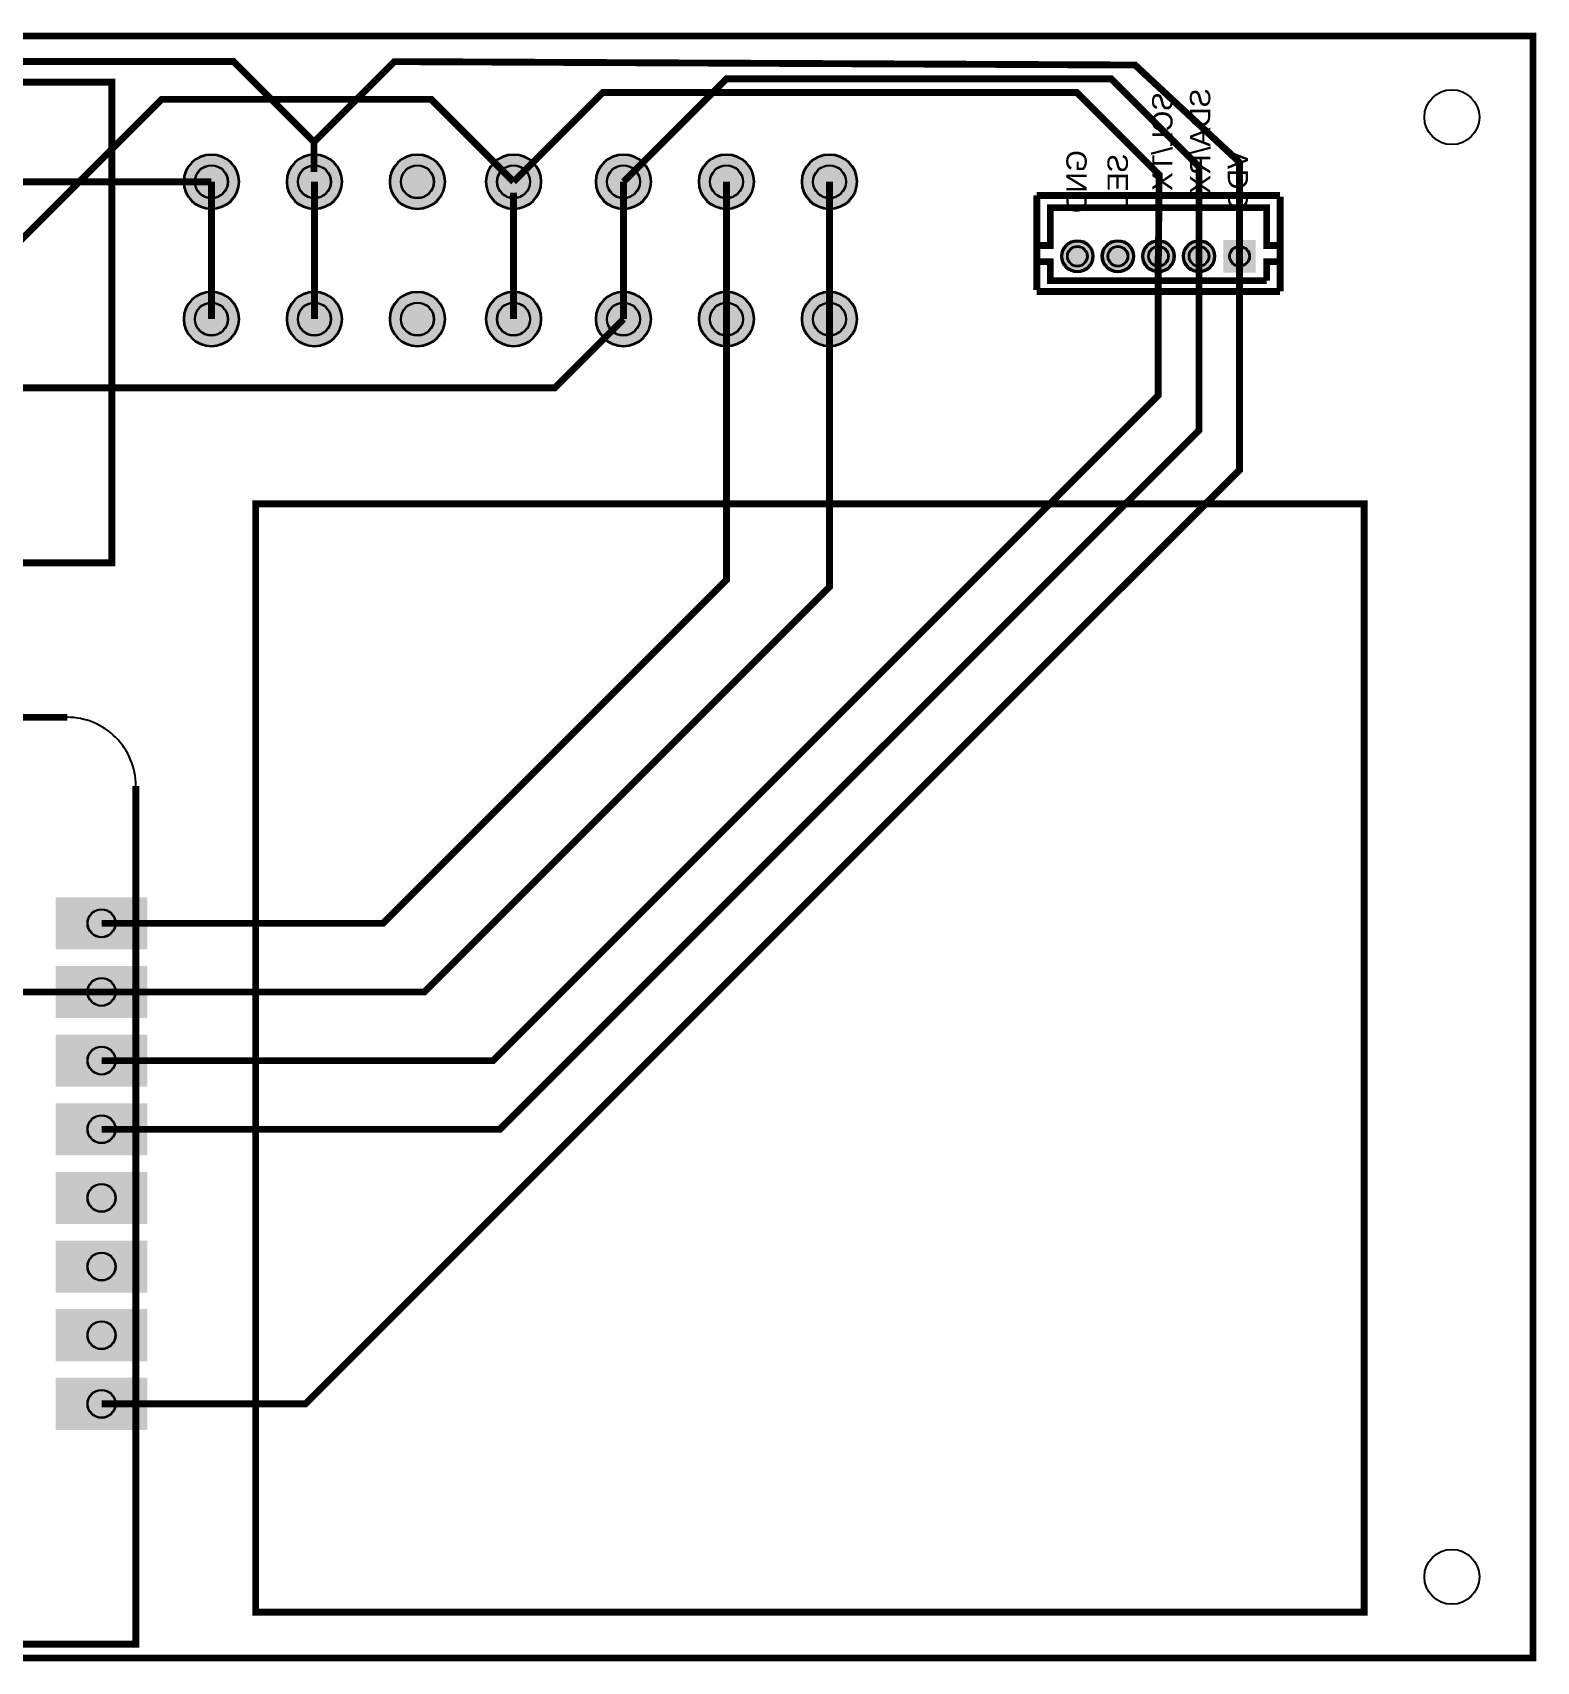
# Model space of a CAD drawing. Header units: millimetres. Extents: x 4 to 120, y 0 to 60.
# Drawn here: x 64.5 to 120.1, y -0.1 to 60.1 of the extents above; entities that cross this region are included whole.
import ezdxf

# ---------------------------------------------------------------- set-up
doc = ezdxf.new("R2010")
doc.units = ezdxf.units.MM
for name, color, linetype, true_color in [('BoardOutLine', 7, 'Continuous', 0xff00ff), ('BottomLayer', 7, 'Continuous', 0x0000ff), ('BottomSolderMaskLayer', 7, 'Continuous', 0xaa00ff), ('Multi-Layer', 7, 'Continuous', 0xc0c0c0), ('TopLayer', 7, 'Continuous', 0xff0000), ('TopPasteMaskLayer', 7, 'Continuous', 0x808080), ('TopSilkLayer', 7, 'Continuous', 0xffcc00), ('TopSolderMaskLayer', 7, 'Continuous', 0x800080)]:
    doc.layers.add(name, color=color, linetype=linetype, true_color=true_color)
doc.styles.get("Standard").update_dxf_attribs({"font": 'arial.ttf'})

msp = doc.modelspace()

# ---------------------------------------------------------------- hatches: boundary and pattern name
at = {"layer": 'BottomSolderMaskLayer'}
for points in [[(70.095, 54.61, 1), (72.145, 54.61, 1)], [(73.905, 54.61, 1), (75.955, 54.61, 1)], [(77.715, 54.61, 1), (79.765, 54.61, 1)], [(81.271, 54.61, 1), (83.321, 54.61, 1)], [(85.335, 54.61, 1), (87.385, 54.61, 1)], [(89.145, 54.61, 1), (91.195, 54.61, 1)], [(92.955, 54.61, 1), (95.005, 54.61, 1)], [(102.547, 51.852, 1), (103.749, 51.852, 1)], [(104.047, 51.852, 1), (105.249, 51.852, 1)], [(105.547, 51.852, 1), (106.749, 51.852, 1)], [(107.047, 51.852, 1), (108.249, 51.852, 1)], [(108.547, 52.453), (109.749, 52.453), (109.749, 51.251), (108.547, 51.251)], [(70.095, 49.53, 1), (72.145, 49.53, 1)], [(73.905, 49.53, 1), (75.955, 49.53, 1)], [(77.715, 49.53, 1), (79.765, 49.53, 1)], [(81.271, 49.53, 1), (83.321, 49.53, 1)], [(85.335, 49.53, 1), (87.385, 49.53, 1)], [(89.145, 49.53, 1), (91.195, 49.53, 1)], [(92.955, 49.53, 1), (95.005, 49.53, 1)], [(65.359, 28.143), (68.753, 28.143), (68.753, 26.213), (65.359, 26.213)], [(65.359, 25.603), (68.753, 25.603), (68.753, 23.673), (65.359, 23.673)], [(65.359, 23.063), (68.753, 23.063), (68.753, 21.133), (65.359, 21.133)], [(65.359, 20.523), (68.753, 20.523), (68.753, 18.593), (65.359, 18.593)], [(65.359, 17.983), (68.753, 17.983), (68.753, 16.053), (65.359, 16.053)], [(65.359, 15.443), (68.753, 15.443), (68.753, 13.513), (65.359, 13.513)], [(65.359, 12.903), (68.753, 12.903), (68.753, 10.973), (65.359, 10.973)], [(65.359, 10.363), (68.753, 10.363), (68.753, 8.433), (65.359, 8.433)]]:
    msp.add_hatch(color=256, dxfattribs=at).paths.add_polyline_path(points)
at = {"layer": 'Multi-Layer'}
for points in [[(70.12, 54.61, 1), (72.12, 54.61, 1)], [(73.93, 54.61, 1), (75.93, 54.61, 1)], [(77.74, 54.61, 1), (79.74, 54.61, 1)], [(81.296, 54.61, 1), (83.296, 54.61, 1)], [(85.36, 54.61, 1), (87.36, 54.61, 1)], [(89.17, 54.61, 1), (91.17, 54.61, 1)], [(92.98, 54.61, 1), (94.98, 54.61, 1)], [(102.598, 51.852, 1), (103.698, 51.852, 1)], [(104.098, 51.852, 1), (105.198, 51.852, 1)], [(105.598, 51.852, 1), (106.698, 51.852, 1)], [(107.098, 51.852, 1), (108.198, 51.852, 1)], [(108.598, 52.402), (109.698, 52.402), (109.698, 51.302), (108.598, 51.302)], [(70.12, 49.53, 1), (72.12, 49.53, 1)], [(73.93, 49.53, 1), (75.93, 49.53, 1)], [(77.74, 49.53, 1), (79.74, 49.53, 1)], [(81.296, 49.53, 1), (83.296, 49.53, 1)], [(85.36, 49.53, 1), (87.36, 49.53, 1)], [(89.17, 49.53, 1), (91.17, 49.53, 1)], [(92.98, 49.53, 1), (94.98, 49.53, 1)], [(65.41, 28.092), (68.702, 28.092), (68.702, 26.264), (65.41, 26.264)], [(65.41, 25.552), (68.702, 25.552), (68.702, 23.724), (65.41, 23.724)], [(65.41, 23.012), (68.702, 23.012), (68.702, 21.184), (65.41, 21.184)], [(65.41, 20.472), (68.702, 20.472), (68.702, 18.644), (65.41, 18.644)], [(65.41, 17.932), (68.702, 17.932), (68.702, 16.104), (65.41, 16.104)], [(65.41, 15.392), (68.702, 15.392), (68.702, 13.564), (65.41, 13.564)], [(65.41, 12.852), (68.702, 12.852), (68.702, 11.024), (65.41, 11.024)], [(65.41, 10.312), (68.702, 10.312), (68.702, 8.484), (65.41, 8.484)]]:
    msp.add_hatch(color=256, dxfattribs=at).paths.add_polyline_path(points)
at = {"layer": 'TopPasteMaskLayer'}
for points in [[(70.12, 54.72), (70.132, 54.77), (70.157, 54.88), (70.178, 54.947), (70.204, 55.009), (70.23, 55.067), (70.264, 55.128), (70.311, 55.198), (70.363, 55.264), (70.42, 55.325), (70.487, 55.385), (70.552, 55.433), (70.62, 55.476), (70.696, 55.516), (70.778, 55.55), (70.854, 55.574), (70.931, 55.592), (70.979, 55.6), (71.027, 55.606), (71.074, 55.609), (71.12, 55.61), (71.189, 55.608), (71.268, 55.599), (71.354, 55.583), (71.428, 55.561), (71.484, 55.541), (71.541, 55.518), (71.596, 55.489), (71.651, 55.457), (71.705, 55.421), (71.756, 55.381), (71.805, 55.338), (71.852, 55.291), (71.899, 55.234), (71.946, 55.176), (72.019, 55.05), (72.043, 54.994), (72.064, 54.94), (72.083, 54.88), (72.099, 54.814), (72.104, 54.786), (72.109, 54.759), (72.11, 54.73), (71.71, 54.72), (71.71, 54.719), (71.693, 54.789), (71.669, 54.852), (71.635, 54.915), (71.613, 54.952), (71.586, 54.988), (71.558, 55.021), (71.525, 55.053), (71.46, 55.105), (71.424, 55.127), (71.388, 55.146), (71.345, 55.166), (71.3, 55.183), (71.202, 55.207), (71.109, 55.211), (71.063, 55.207), (71.018, 55.201), (70.963, 55.189), (70.908, 55.172), (70.86, 55.151), (70.816, 55.127), (70.762, 55.092), (70.704, 55.044), (70.654, 54.988), (70.61, 54.928), (70.579, 54.868), (70.55, 54.796), (70.532, 54.726), (70.53, 54.71)], [(73.93, 54.72), (73.942, 54.77), (73.967, 54.88), (73.988, 54.947), (74.014, 55.009), (74.04, 55.067), (74.074, 55.128), (74.121, 55.198), (74.173, 55.264), (74.23, 55.325), (74.297, 55.385), (74.362, 55.433), (74.43, 55.476), (74.506, 55.516), (74.588, 55.55), (74.664, 55.574), (74.741, 55.592), (74.789, 55.6), (74.837, 55.606), (74.884, 55.609), (74.93, 55.61), (74.999, 55.608), (75.078, 55.599), (75.164, 55.583), (75.238, 55.561), (75.294, 55.541), (75.351, 55.518), (75.406, 55.489), (75.461, 55.457), (75.515, 55.421), (75.566, 55.381), (75.615, 55.338), (75.662, 55.291), (75.709, 55.234), (75.756, 55.176), (75.829, 55.05), (75.853, 54.994), (75.874, 54.94), (75.893, 54.88), (75.909, 54.814), (75.914, 54.786), (75.919, 54.759), (75.92, 54.73), (75.52, 54.72), (75.52, 54.719), (75.503, 54.789), (75.479, 54.852), (75.445, 54.915), (75.423, 54.952), (75.396, 54.988), (75.368, 55.021), (75.335, 55.053), (75.27, 55.105), (75.234, 55.127), (75.198, 55.146), (75.155, 55.166), (75.11, 55.183), (75.012, 55.207), (74.919, 55.211), (74.873, 55.207), (74.828, 55.201), (74.773, 55.189), (74.718, 55.172), (74.67, 55.151), (74.626, 55.127), (74.572, 55.092), (74.514, 55.044), (74.464, 54.988), (74.42, 54.928), (74.389, 54.868), (74.36, 54.796), (74.342, 54.726), (74.34, 54.71)], [(77.74, 54.72), (77.752, 54.77), (77.777, 54.88), (77.798, 54.947), (77.824, 55.009), (77.85, 55.067), (77.884, 55.128), (77.931, 55.198), (77.983, 55.264), (78.04, 55.325), (78.107, 55.385), (78.172, 55.433), (78.24, 55.476), (78.316, 55.516), (78.398, 55.55), (78.474, 55.574), (78.551, 55.592), (78.599, 55.6), (78.647, 55.606), (78.694, 55.609), (78.74, 55.61), (78.809, 55.608), (78.888, 55.599), (78.974, 55.583), (79.048, 55.561), (79.104, 55.541), (79.161, 55.518), (79.216, 55.489), (79.271, 55.457), (79.325, 55.421), (79.376, 55.381), (79.425, 55.338), (79.472, 55.291), (79.519, 55.234), (79.566, 55.176), (79.639, 55.05), (79.663, 54.994), (79.684, 54.94), (79.703, 54.88), (79.719, 54.814), (79.724, 54.786), (79.729, 54.759), (79.73, 54.73), (79.33, 54.72), (79.33, 54.719), (79.313, 54.789), (79.289, 54.852), (79.255, 54.915), (79.233, 54.952), (79.206, 54.988), (79.178, 55.021), (79.145, 55.053), (79.08, 55.105), (79.044, 55.127), (79.008, 55.146), (78.965, 55.166), (78.92, 55.183), (78.822, 55.207), (78.729, 55.211), (78.683, 55.207), (78.638, 55.201), (78.583, 55.189), (78.528, 55.172), (78.48, 55.151), (78.436, 55.127), (78.382, 55.092), (78.324, 55.044), (78.274, 54.988), (78.23, 54.928), (78.199, 54.868), (78.17, 54.796), (78.152, 54.726), (78.15, 54.71)], [(81.296, 54.72), (81.308, 54.77), (81.333, 54.88), (81.354, 54.947), (81.38, 55.009), (81.406, 55.067), (81.44, 55.128), (81.487, 55.198), (81.539, 55.264), (81.596, 55.325), (81.663, 55.385), (81.728, 55.433), (81.796, 55.476), (81.872, 55.516), (81.954, 55.55), (82.03, 55.574), (82.107, 55.592), (82.155, 55.6), (82.203, 55.606), (82.25, 55.609), (82.296, 55.61), (82.365, 55.608), (82.444, 55.599), (82.53, 55.583), (82.604, 55.561), (82.66, 55.541), (82.717, 55.518), (82.772, 55.489), (82.827, 55.457), (82.881, 55.421), (82.932, 55.381), (82.981, 55.338), (83.028, 55.291), (83.075, 55.234), (83.122, 55.176), (83.195, 55.05), (83.219, 54.994), (83.24, 54.94), (83.259, 54.88), (83.275, 54.814), (83.28, 54.786), (83.285, 54.759), (83.286, 54.73), (82.886, 54.72), (82.886, 54.719), (82.869, 54.789), (82.845, 54.852), (82.811, 54.915), (82.789, 54.952), (82.762, 54.988), (82.734, 55.021), (82.701, 55.053), (82.636, 55.105), (82.6, 55.127), (82.564, 55.146), (82.521, 55.166), (82.476, 55.183), (82.378, 55.207), (82.285, 55.211), (82.239, 55.207), (82.194, 55.201), (82.139, 55.189), (82.084, 55.172), (82.036, 55.151), (81.992, 55.127), (81.938, 55.092), (81.88, 55.044), (81.83, 54.988), (81.786, 54.928), (81.755, 54.868), (81.726, 54.796), (81.708, 54.726), (81.706, 54.71)], [(85.36, 54.72), (85.372, 54.77), (85.397, 54.88), (85.418, 54.947), (85.444, 55.009), (85.47, 55.067), (85.504, 55.128), (85.551, 55.198), (85.603, 55.264), (85.66, 55.325), (85.727, 55.385), (85.792, 55.433), (85.86, 55.476), (85.936, 55.516), (86.018, 55.55), (86.094, 55.574), (86.171, 55.592), (86.219, 55.6), (86.267, 55.606), (86.314, 55.609), (86.36, 55.61), (86.429, 55.608), (86.508, 55.599), (86.594, 55.583), (86.668, 55.561), (86.724, 55.541), (86.781, 55.518), (86.836, 55.489), (86.891, 55.457), (86.945, 55.421), (86.996, 55.381), (87.045, 55.338), (87.092, 55.291), (87.139, 55.234), (87.186, 55.176), (87.259, 55.05), (87.283, 54.994), (87.304, 54.94), (87.323, 54.88), (87.339, 54.814), (87.344, 54.786), (87.349, 54.759), (87.35, 54.73), (86.95, 54.72), (86.95, 54.719), (86.933, 54.789), (86.909, 54.852), (86.875, 54.915), (86.853, 54.952), (86.826, 54.988), (86.798, 55.021), (86.765, 55.053), (86.7, 55.105), (86.664, 55.127), (86.628, 55.146), (86.585, 55.166), (86.54, 55.183), (86.442, 55.207), (86.349, 55.211), (86.303, 55.207), (86.258, 55.201), (86.203, 55.189), (86.148, 55.172), (86.1, 55.151), (86.056, 55.127), (86.002, 55.092), (85.944, 55.044), (85.894, 54.988), (85.85, 54.928), (85.819, 54.868), (85.79, 54.796), (85.772, 54.726), (85.77, 54.71)], [(89.17, 54.72), (89.182, 54.77), (89.207, 54.88), (89.228, 54.947), (89.254, 55.009), (89.28, 55.067), (89.314, 55.128), (89.361, 55.198), (89.413, 55.264), (89.47, 55.325), (89.537, 55.385), (89.602, 55.433), (89.67, 55.476), (89.746, 55.516), (89.828, 55.55), (89.904, 55.574), (89.981, 55.592), (90.029, 55.6), (90.077, 55.606), (90.124, 55.609), (90.17, 55.61), (90.239, 55.608), (90.318, 55.599), (90.404, 55.583), (90.478, 55.561), (90.534, 55.541), (90.591, 55.518), (90.646, 55.489), (90.701, 55.457), (90.755, 55.421), (90.806, 55.381), (90.855, 55.338), (90.902, 55.291), (90.949, 55.234), (90.996, 55.176), (91.069, 55.05), (91.093, 54.994), (91.114, 54.94), (91.133, 54.88), (91.149, 54.814), (91.154, 54.786), (91.159, 54.759), (91.16, 54.73), (90.76, 54.72), (90.76, 54.719), (90.743, 54.789), (90.719, 54.852), (90.685, 54.915), (90.663, 54.952), (90.636, 54.988), (90.608, 55.021), (90.575, 55.053), (90.51, 55.105), (90.474, 55.127), (90.438, 55.146), (90.395, 55.166), (90.35, 55.183), (90.252, 55.207), (90.159, 55.211), (90.113, 55.207), (90.068, 55.201), (90.013, 55.189), (89.958, 55.172), (89.91, 55.151), (89.866, 55.127), (89.812, 55.092), (89.754, 55.044), (89.704, 54.988), (89.66, 54.928), (89.629, 54.868), (89.6, 54.796), (89.582, 54.726), (89.58, 54.71)], [(92.98, 54.72), (92.992, 54.77), (93.017, 54.88), (93.038, 54.947), (93.064, 55.009), (93.09, 55.067), (93.124, 55.128), (93.171, 55.198), (93.223, 55.264), (93.28, 55.325), (93.347, 55.385), (93.412, 55.433), (93.48, 55.476), (93.556, 55.516), (93.638, 55.55), (93.714, 55.574), (93.791, 55.592), (93.839, 55.6), (93.887, 55.606), (93.934, 55.609), (93.98, 55.61), (94.049, 55.608), (94.128, 55.599), (94.214, 55.583), (94.288, 55.561), (94.344, 55.541), (94.401, 55.518), (94.456, 55.489), (94.511, 55.457), (94.565, 55.421), (94.616, 55.381), (94.665, 55.338), (94.712, 55.291), (94.759, 55.234), (94.806, 55.176), (94.879, 55.05), (94.903, 54.994), (94.924, 54.94), (94.943, 54.88), (94.959, 54.814), (94.964, 54.786), (94.969, 54.759), (94.97, 54.73), (94.57, 54.72), (94.57, 54.719), (94.553, 54.789), (94.529, 54.852), (94.495, 54.915), (94.473, 54.952), (94.446, 54.988), (94.418, 55.021), (94.385, 55.053), (94.32, 55.105), (94.284, 55.127), (94.248, 55.146), (94.205, 55.166), (94.16, 55.183), (94.062, 55.207), (93.969, 55.211), (93.923, 55.207), (93.878, 55.201), (93.823, 55.189), (93.768, 55.172), (93.72, 55.151), (93.676, 55.127), (93.622, 55.092), (93.564, 55.044), (93.514, 54.988), (93.47, 54.928), (93.439, 54.868), (93.41, 54.796), (93.392, 54.726), (93.39, 54.71)], [(72.12, 54.5), (72.108, 54.45), (72.083, 54.34), (72.062, 54.273), (72.036, 54.211), (72.01, 54.153), (71.976, 54.092), (71.929, 54.022), (71.877, 53.956), (71.82, 53.895), (71.753, 53.835), (71.688, 53.787), (71.62, 53.744), (71.544, 53.704), (71.462, 53.67), (71.386, 53.646), (71.309, 53.628), (71.261, 53.62), (71.213, 53.614), (71.166, 53.611), (71.12, 53.61), (71.051, 53.612), (70.972, 53.621), (70.886, 53.637), (70.812, 53.659), (70.756, 53.679), (70.699, 53.702), (70.644, 53.731), (70.589, 53.763), (70.535, 53.799), (70.484, 53.839), (70.435, 53.882), (70.388, 53.929), (70.341, 53.986), (70.294, 54.044), (70.221, 54.17), (70.197, 54.226), (70.176, 54.28), (70.157, 54.34), (70.141, 54.406), (70.136, 54.434), (70.131, 54.461), (70.13, 54.49), (70.53, 54.5), (70.53, 54.501), (70.547, 54.431), (70.571, 54.368), (70.605, 54.305), (70.627, 54.268), (70.654, 54.232), (70.682, 54.199), (70.715, 54.167), (70.78, 54.115), (70.816, 54.093), (70.852, 54.074), (70.895, 54.054), (70.94, 54.037), (71.038, 54.013), (71.131, 54.009), (71.177, 54.013), (71.222, 54.019), (71.277, 54.031), (71.332, 54.048), (71.38, 54.069), (71.424, 54.093), (71.478, 54.128), (71.536, 54.176), (71.586, 54.232), (71.63, 54.292), (71.661, 54.352), (71.69, 54.424), (71.708, 54.494), (71.71, 54.51)], [(75.93, 54.5), (75.918, 54.45), (75.893, 54.34), (75.872, 54.273), (75.846, 54.211), (75.82, 54.153), (75.786, 54.092), (75.739, 54.022), (75.687, 53.956), (75.63, 53.895), (75.563, 53.835), (75.498, 53.787), (75.43, 53.744), (75.354, 53.704), (75.272, 53.67), (75.196, 53.646), (75.119, 53.628), (75.071, 53.62), (75.023, 53.614), (74.976, 53.611), (74.93, 53.61), (74.861, 53.612), (74.782, 53.621), (74.696, 53.637), (74.622, 53.659), (74.566, 53.679), (74.509, 53.702), (74.454, 53.731), (74.399, 53.763), (74.345, 53.799), (74.294, 53.839), (74.245, 53.882), (74.198, 53.929), (74.151, 53.986), (74.104, 54.044), (74.031, 54.17), (74.007, 54.226), (73.986, 54.28), (73.967, 54.34), (73.951, 54.406), (73.946, 54.434), (73.941, 54.461), (73.94, 54.49), (74.34, 54.5), (74.34, 54.501), (74.357, 54.431), (74.381, 54.368), (74.415, 54.305), (74.437, 54.268), (74.464, 54.232), (74.492, 54.199), (74.525, 54.167), (74.59, 54.115), (74.626, 54.093), (74.662, 54.074), (74.705, 54.054), (74.75, 54.037), (74.848, 54.013), (74.941, 54.009), (74.987, 54.013), (75.032, 54.019), (75.087, 54.031), (75.142, 54.048), (75.19, 54.069), (75.234, 54.093), (75.288, 54.128), (75.346, 54.176), (75.396, 54.232), (75.44, 54.292), (75.471, 54.352), (75.5, 54.424), (75.518, 54.494), (75.52, 54.51)], [(79.74, 54.5), (79.728, 54.45), (79.703, 54.34), (79.682, 54.273), (79.656, 54.211), (79.63, 54.153), (79.596, 54.092), (79.549, 54.022), (79.497, 53.956), (79.44, 53.895), (79.373, 53.835), (79.308, 53.787), (79.24, 53.744), (79.164, 53.704), (79.082, 53.67), (79.006, 53.646), (78.929, 53.628), (78.881, 53.62), (78.833, 53.614), (78.786, 53.611), (78.74, 53.61), (78.671, 53.612), (78.592, 53.621), (78.506, 53.637), (78.432, 53.659), (78.376, 53.679), (78.319, 53.702), (78.264, 53.731), (78.209, 53.763), (78.155, 53.799), (78.104, 53.839), (78.055, 53.882), (78.008, 53.929), (77.961, 53.986), (77.914, 54.044), (77.841, 54.17), (77.817, 54.226), (77.796, 54.28), (77.777, 54.34), (77.761, 54.406), (77.756, 54.434), (77.751, 54.461), (77.75, 54.49), (78.15, 54.5), (78.15, 54.501), (78.167, 54.431), (78.191, 54.368), (78.225, 54.305), (78.247, 54.268), (78.274, 54.232), (78.302, 54.199), (78.335, 54.167), (78.4, 54.115), (78.436, 54.093), (78.472, 54.074), (78.515, 54.054), (78.56, 54.037), (78.658, 54.013), (78.751, 54.009), (78.797, 54.013), (78.842, 54.019), (78.897, 54.031), (78.952, 54.048), (79, 54.069), (79.044, 54.093), (79.098, 54.128), (79.156, 54.176), (79.206, 54.232), (79.25, 54.292), (79.281, 54.352), (79.31, 54.424), (79.328, 54.494), (79.33, 54.51)], [(83.296, 54.5), (83.284, 54.45), (83.259, 54.34), (83.238, 54.273), (83.212, 54.211), (83.186, 54.153), (83.152, 54.092), (83.105, 54.022), (83.053, 53.956), (82.996, 53.895), (82.929, 53.835), (82.864, 53.787), (82.796, 53.744), (82.72, 53.704), (82.638, 53.67), (82.562, 53.646), (82.485, 53.628), (82.437, 53.62), (82.389, 53.614), (82.342, 53.611), (82.296, 53.61), (82.227, 53.612), (82.148, 53.621), (82.062, 53.637), (81.988, 53.659), (81.932, 53.679), (81.875, 53.702), (81.82, 53.731), (81.765, 53.763), (81.711, 53.799), (81.66, 53.839), (81.611, 53.882), (81.564, 53.929), (81.517, 53.986), (81.47, 54.044), (81.397, 54.17), (81.373, 54.226), (81.352, 54.28), (81.333, 54.34), (81.317, 54.406), (81.312, 54.434), (81.307, 54.461), (81.306, 54.49), (81.706, 54.5), (81.706, 54.501), (81.723, 54.431), (81.747, 54.368), (81.781, 54.305), (81.803, 54.268), (81.83, 54.232), (81.858, 54.199), (81.891, 54.167), (81.956, 54.115), (81.992, 54.093), (82.028, 54.074), (82.071, 54.054), (82.116, 54.037), (82.214, 54.013), (82.307, 54.009), (82.353, 54.013), (82.398, 54.019), (82.453, 54.031), (82.508, 54.048), (82.556, 54.069), (82.6, 54.093), (82.654, 54.128), (82.712, 54.176), (82.762, 54.232), (82.806, 54.292), (82.837, 54.352), (82.866, 54.424), (82.884, 54.494), (82.886, 54.51)], [(87.36, 54.5), (87.348, 54.45), (87.323, 54.34), (87.302, 54.273), (87.276, 54.211), (87.25, 54.153), (87.216, 54.092), (87.169, 54.022), (87.117, 53.956), (87.06, 53.895), (86.993, 53.835), (86.928, 53.787), (86.86, 53.744), (86.784, 53.704), (86.702, 53.67), (86.626, 53.646), (86.549, 53.628), (86.501, 53.62), (86.453, 53.614), (86.406, 53.611), (86.36, 53.61), (86.291, 53.612), (86.212, 53.621), (86.126, 53.637), (86.052, 53.659), (85.996, 53.679), (85.939, 53.702), (85.884, 53.731), (85.829, 53.763), (85.775, 53.799), (85.724, 53.839), (85.675, 53.882), (85.628, 53.929), (85.581, 53.986), (85.534, 54.044), (85.461, 54.17), (85.437, 54.226), (85.416, 54.28), (85.397, 54.34), (85.381, 54.406), (85.376, 54.434), (85.371, 54.461), (85.37, 54.49), (85.77, 54.5), (85.77, 54.501), (85.787, 54.431), (85.811, 54.368), (85.845, 54.305), (85.867, 54.268), (85.894, 54.232), (85.922, 54.199), (85.955, 54.167), (86.02, 54.115), (86.056, 54.093), (86.092, 54.074), (86.135, 54.054), (86.18, 54.037), (86.278, 54.013), (86.371, 54.009), (86.417, 54.013), (86.462, 54.019), (86.517, 54.031), (86.572, 54.048), (86.62, 54.069), (86.664, 54.093), (86.718, 54.128), (86.776, 54.176), (86.826, 54.232), (86.87, 54.292), (86.901, 54.352), (86.93, 54.424), (86.948, 54.494), (86.95, 54.51)], [(91.17, 54.5), (91.158, 54.45), (91.133, 54.34), (91.112, 54.273), (91.086, 54.211), (91.06, 54.153), (91.026, 54.092), (90.979, 54.022), (90.927, 53.956), (90.87, 53.895), (90.803, 53.835), (90.738, 53.787), (90.67, 53.744), (90.594, 53.704), (90.512, 53.67), (90.436, 53.646), (90.359, 53.628), (90.311, 53.62), (90.263, 53.614), (90.216, 53.611), (90.17, 53.61), (90.101, 53.612), (90.022, 53.621), (89.936, 53.637), (89.862, 53.659), (89.806, 53.679), (89.749, 53.702), (89.694, 53.731), (89.639, 53.763), (89.585, 53.799), (89.534, 53.839), (89.485, 53.882), (89.438, 53.929), (89.391, 53.986), (89.344, 54.044), (89.271, 54.17), (89.247, 54.226), (89.226, 54.28), (89.207, 54.34), (89.191, 54.406), (89.186, 54.434), (89.181, 54.461), (89.18, 54.49), (89.58, 54.5), (89.58, 54.501), (89.597, 54.431), (89.621, 54.368), (89.655, 54.305), (89.677, 54.268), (89.704, 54.232), (89.732, 54.199), (89.765, 54.167), (89.83, 54.115), (89.866, 54.093), (89.902, 54.074), (89.945, 54.054), (89.99, 54.037), (90.088, 54.013), (90.181, 54.009), (90.227, 54.013), (90.272, 54.019), (90.327, 54.031), (90.382, 54.048), (90.43, 54.069), (90.474, 54.093), (90.528, 54.128), (90.586, 54.176), (90.636, 54.232), (90.68, 54.292), (90.711, 54.352), (90.74, 54.424), (90.758, 54.494), (90.76, 54.51)], [(94.98, 54.5), (94.968, 54.45), (94.943, 54.34), (94.922, 54.273), (94.896, 54.211), (94.87, 54.153), (94.836, 54.092), (94.789, 54.022), (94.737, 53.956), (94.68, 53.895), (94.613, 53.835), (94.548, 53.787), (94.48, 53.744), (94.404, 53.704), (94.322, 53.67), (94.246, 53.646), (94.169, 53.628), (94.121, 53.62), (94.073, 53.614), (94.026, 53.611), (93.98, 53.61), (93.911, 53.612), (93.832, 53.621), (93.746, 53.637), (93.672, 53.659), (93.616, 53.679), (93.559, 53.702), (93.504, 53.731), (93.449, 53.763), (93.395, 53.799), (93.344, 53.839), (93.295, 53.882), (93.248, 53.929), (93.201, 53.986), (93.154, 54.044), (93.081, 54.17), (93.057, 54.226), (93.036, 54.28), (93.017, 54.34), (93.001, 54.406), (92.996, 54.434), (92.991, 54.461), (92.99, 54.49), (93.39, 54.5), (93.39, 54.501), (93.407, 54.431), (93.431, 54.368), (93.465, 54.305), (93.487, 54.268), (93.514, 54.232), (93.542, 54.199), (93.575, 54.167), (93.64, 54.115), (93.676, 54.093), (93.712, 54.074), (93.755, 54.054), (93.8, 54.037), (93.898, 54.013), (93.991, 54.009), (94.037, 54.013), (94.082, 54.019), (94.137, 54.031), (94.192, 54.048), (94.24, 54.069), (94.284, 54.093), (94.338, 54.128), (94.396, 54.176), (94.446, 54.232), (94.49, 54.292), (94.521, 54.352), (94.55, 54.424), (94.568, 54.494), (94.57, 54.51)], [(70.12, 49.64), (70.132, 49.69), (70.157, 49.8), (70.178, 49.867), (70.204, 49.929), (70.23, 49.987), (70.264, 50.048), (70.311, 50.118), (70.363, 50.184), (70.42, 50.245), (70.487, 50.305), (70.552, 50.353), (70.62, 50.396), (70.696, 50.436), (70.778, 50.47), (70.854, 50.494), (70.931, 50.512), (70.979, 50.52), (71.027, 50.526), (71.074, 50.529), (71.12, 50.53), (71.189, 50.528), (71.268, 50.519), (71.354, 50.503), (71.428, 50.481), (71.484, 50.461), (71.541, 50.438), (71.596, 50.409), (71.651, 50.377), (71.705, 50.341), (71.756, 50.301), (71.805, 50.258), (71.852, 50.211), (71.899, 50.154), (71.946, 50.096), (72.019, 49.97), (72.043, 49.914), (72.064, 49.86), (72.083, 49.8), (72.099, 49.734), (72.104, 49.706), (72.109, 49.679), (72.11, 49.65), (71.71, 49.64), (71.71, 49.639), (71.693, 49.709), (71.669, 49.772), (71.635, 49.835), (71.613, 49.872), (71.586, 49.908), (71.558, 49.941), (71.525, 49.973), (71.46, 50.025), (71.424, 50.047), (71.388, 50.066), (71.345, 50.086), (71.3, 50.103), (71.202, 50.127), (71.109, 50.131), (71.063, 50.127), (71.018, 50.121), (70.963, 50.109), (70.908, 50.092), (70.86, 50.071), (70.816, 50.047), (70.762, 50.012), (70.704, 49.964), (70.654, 49.908), (70.61, 49.848), (70.579, 49.788), (70.55, 49.716), (70.532, 49.646), (70.53, 49.63)], [(73.93, 49.64), (73.942, 49.69), (73.967, 49.8), (73.988, 49.867), (74.014, 49.929), (74.04, 49.987), (74.074, 50.048), (74.121, 50.118), (74.173, 50.184), (74.23, 50.245), (74.297, 50.305), (74.362, 50.353), (74.43, 50.396), (74.506, 50.436), (74.588, 50.47), (74.664, 50.494), (74.741, 50.512), (74.789, 50.52), (74.837, 50.526), (74.884, 50.529), (74.93, 50.53), (74.999, 50.528), (75.078, 50.519), (75.164, 50.503), (75.238, 50.481), (75.294, 50.461), (75.351, 50.438), (75.406, 50.409), (75.461, 50.377), (75.515, 50.341), (75.566, 50.301), (75.615, 50.258), (75.662, 50.211), (75.709, 50.154), (75.756, 50.096), (75.829, 49.97), (75.853, 49.914), (75.874, 49.86), (75.893, 49.8), (75.909, 49.734), (75.914, 49.706), (75.919, 49.679), (75.92, 49.65), (75.52, 49.64), (75.52, 49.639), (75.503, 49.709), (75.479, 49.772), (75.445, 49.835), (75.423, 49.872), (75.396, 49.908), (75.368, 49.941), (75.335, 49.973), (75.27, 50.025), (75.234, 50.047), (75.198, 50.066), (75.155, 50.086), (75.11, 50.103), (75.012, 50.127), (74.919, 50.131), (74.873, 50.127), (74.828, 50.121), (74.773, 50.109), (74.718, 50.092), (74.67, 50.071), (74.626, 50.047), (74.572, 50.012), (74.514, 49.964), (74.464, 49.908), (74.42, 49.848), (74.389, 49.788), (74.36, 49.716), (74.342, 49.646), (74.34, 49.63)], [(77.74, 49.64), (77.752, 49.69), (77.777, 49.8), (77.798, 49.867), (77.824, 49.929), (77.85, 49.987), (77.884, 50.048), (77.931, 50.118), (77.983, 50.184), (78.04, 50.245), (78.107, 50.305), (78.172, 50.353), (78.24, 50.396), (78.316, 50.436), (78.398, 50.47), (78.474, 50.494), (78.551, 50.512), (78.599, 50.52), (78.647, 50.526), (78.694, 50.529), (78.74, 50.53), (78.809, 50.528), (78.888, 50.519), (78.974, 50.503), (79.048, 50.481), (79.104, 50.461), (79.161, 50.438), (79.216, 50.409), (79.271, 50.377), (79.325, 50.341), (79.376, 50.301), (79.425, 50.258), (79.472, 50.211), (79.519, 50.154), (79.566, 50.096), (79.639, 49.97), (79.663, 49.914), (79.684, 49.86), (79.703, 49.8), (79.719, 49.734), (79.724, 49.706), (79.729, 49.679), (79.73, 49.65), (79.33, 49.64), (79.33, 49.639), (79.313, 49.709), (79.289, 49.772), (79.255, 49.835), (79.233, 49.872), (79.206, 49.908), (79.178, 49.941), (79.145, 49.973), (79.08, 50.025), (79.044, 50.047), (79.008, 50.066), (78.965, 50.086), (78.92, 50.103), (78.822, 50.127), (78.729, 50.131), (78.683, 50.127), (78.638, 50.121), (78.583, 50.109), (78.528, 50.092), (78.48, 50.071), (78.436, 50.047), (78.382, 50.012), (78.324, 49.964), (78.274, 49.908), (78.23, 49.848), (78.199, 49.788), (78.17, 49.716), (78.152, 49.646), (78.15, 49.63)], [(81.296, 49.64), (81.308, 49.69), (81.333, 49.8), (81.354, 49.867), (81.38, 49.929), (81.406, 49.987), (81.44, 50.048), (81.487, 50.118), (81.539, 50.184), (81.596, 50.245), (81.663, 50.305), (81.728, 50.353), (81.796, 50.396), (81.872, 50.436), (81.954, 50.47), (82.03, 50.494), (82.107, 50.512), (82.155, 50.52), (82.203, 50.526), (82.25, 50.529), (82.296, 50.53), (82.365, 50.528), (82.444, 50.519), (82.53, 50.503), (82.604, 50.481), (82.66, 50.461), (82.717, 50.438), (82.772, 50.409), (82.827, 50.377), (82.881, 50.341), (82.932, 50.301), (82.981, 50.258), (83.028, 50.211), (83.075, 50.154), (83.122, 50.096), (83.195, 49.97), (83.219, 49.914), (83.24, 49.86), (83.259, 49.8), (83.275, 49.734), (83.28, 49.706), (83.285, 49.679), (83.286, 49.65), (82.886, 49.64), (82.886, 49.639), (82.869, 49.709), (82.845, 49.772), (82.811, 49.835), (82.789, 49.872), (82.762, 49.908), (82.734, 49.941), (82.701, 49.973), (82.636, 50.025), (82.6, 50.047), (82.564, 50.066), (82.521, 50.086), (82.476, 50.103), (82.378, 50.127), (82.285, 50.131), (82.239, 50.127), (82.194, 50.121), (82.139, 50.109), (82.084, 50.092), (82.036, 50.071), (81.992, 50.047), (81.938, 50.012), (81.88, 49.964), (81.83, 49.908), (81.786, 49.848), (81.755, 49.788), (81.726, 49.716), (81.708, 49.646), (81.706, 49.63)], [(85.36, 49.64), (85.372, 49.69), (85.397, 49.8), (85.418, 49.867), (85.444, 49.929), (85.47, 49.987), (85.504, 50.048), (85.551, 50.118), (85.603, 50.184), (85.66, 50.245), (85.727, 50.305), (85.792, 50.353), (85.86, 50.396), (85.936, 50.436), (86.018, 50.47), (86.094, 50.494), (86.171, 50.512), (86.219, 50.52), (86.267, 50.526), (86.314, 50.529), (86.36, 50.53), (86.429, 50.528), (86.508, 50.519), (86.594, 50.503), (86.668, 50.481), (86.724, 50.461), (86.781, 50.438), (86.836, 50.409), (86.891, 50.377), (86.945, 50.341), (86.996, 50.301), (87.045, 50.258), (87.092, 50.211), (87.139, 50.154), (87.186, 50.096), (87.259, 49.97), (87.283, 49.914), (87.304, 49.86), (87.323, 49.8), (87.339, 49.734), (87.344, 49.706), (87.349, 49.679), (87.35, 49.65), (86.95, 49.64), (86.95, 49.639), (86.933, 49.709), (86.909, 49.772), (86.875, 49.835), (86.853, 49.872), (86.826, 49.908), (86.798, 49.941), (86.765, 49.973), (86.7, 50.025), (86.664, 50.047), (86.628, 50.066), (86.585, 50.086), (86.54, 50.103), (86.442, 50.127), (86.349, 50.131), (86.303, 50.127), (86.258, 50.121), (86.203, 50.109), (86.148, 50.092), (86.1, 50.071), (86.056, 50.047), (86.002, 50.012), (85.944, 49.964), (85.894, 49.908), (85.85, 49.848), (85.819, 49.788), (85.79, 49.716), (85.772, 49.646), (85.77, 49.63)], [(89.17, 49.64), (89.182, 49.69), (89.207, 49.8), (89.228, 49.867), (89.254, 49.929), (89.28, 49.987), (89.314, 50.048), (89.361, 50.118), (89.413, 50.184), (89.47, 50.245), (89.537, 50.305), (89.602, 50.353), (89.67, 50.396), (89.746, 50.436), (89.828, 50.47), (89.904, 50.494), (89.981, 50.512), (90.029, 50.52), (90.077, 50.526), (90.124, 50.529), (90.17, 50.53), (90.239, 50.528), (90.318, 50.519), (90.404, 50.503), (90.478, 50.481), (90.534, 50.461), (90.591, 50.438), (90.646, 50.409), (90.701, 50.377), (90.755, 50.341), (90.806, 50.301), (90.855, 50.258), (90.902, 50.211), (90.949, 50.154), (90.996, 50.096), (91.069, 49.97), (91.093, 49.914), (91.114, 49.86), (91.133, 49.8), (91.149, 49.734), (91.154, 49.706), (91.159, 49.679), (91.16, 49.65), (90.76, 49.64), (90.76, 49.639), (90.743, 49.709), (90.719, 49.772), (90.685, 49.835), (90.663, 49.872), (90.636, 49.908), (90.608, 49.941), (90.575, 49.973), (90.51, 50.025), (90.474, 50.047), (90.438, 50.066), (90.395, 50.086), (90.35, 50.103), (90.252, 50.127), (90.159, 50.131), (90.113, 50.127), (90.068, 50.121), (90.013, 50.109), (89.958, 50.092), (89.91, 50.071), (89.866, 50.047), (89.812, 50.012), (89.754, 49.964), (89.704, 49.908), (89.66, 49.848), (89.629, 49.788), (89.6, 49.716), (89.582, 49.646), (89.58, 49.63)], [(92.98, 49.64), (92.992, 49.69), (93.017, 49.8), (93.038, 49.867), (93.064, 49.929), (93.09, 49.987), (93.124, 50.048), (93.171, 50.118), (93.223, 50.184), (93.28, 50.245), (93.347, 50.305), (93.412, 50.353), (93.48, 50.396), (93.556, 50.436), (93.638, 50.47), (93.714, 50.494), (93.791, 50.512), (93.839, 50.52), (93.887, 50.526), (93.934, 50.529), (93.98, 50.53), (94.049, 50.528), (94.128, 50.519), (94.214, 50.503), (94.288, 50.481), (94.344, 50.461), (94.401, 50.438), (94.456, 50.409), (94.511, 50.377), (94.565, 50.341), (94.616, 50.301), (94.665, 50.258), (94.712, 50.211), (94.759, 50.154), (94.806, 50.096), (94.879, 49.97), (94.903, 49.914), (94.924, 49.86), (94.943, 49.8), (94.959, 49.734), (94.964, 49.706), (94.969, 49.679), (94.97, 49.65), (94.57, 49.64), (94.57, 49.639), (94.553, 49.709), (94.529, 49.772), (94.495, 49.835), (94.473, 49.872), (94.446, 49.908), (94.418, 49.941), (94.385, 49.973), (94.32, 50.025), (94.284, 50.047), (94.248, 50.066), (94.205, 50.086), (94.16, 50.103), (94.062, 50.127), (93.969, 50.131), (93.923, 50.127), (93.878, 50.121), (93.823, 50.109), (93.768, 50.092), (93.72, 50.071), (93.676, 50.047), (93.622, 50.012), (93.564, 49.964), (93.514, 49.908), (93.47, 49.848), (93.439, 49.788), (93.41, 49.716), (93.392, 49.646), (93.39, 49.63)], [(72.12, 49.42), (72.108, 49.37), (72.083, 49.26), (72.062, 49.193), (72.036, 49.131), (72.01, 49.073), (71.976, 49.012), (71.929, 48.942), (71.877, 48.876), (71.82, 48.815), (71.753, 48.755), (71.688, 48.707), (71.62, 48.664), (71.544, 48.624), (71.462, 48.59), (71.386, 48.566), (71.309, 48.548), (71.261, 48.54), (71.213, 48.534), (71.166, 48.531), (71.12, 48.53), (71.051, 48.532), (70.972, 48.541), (70.886, 48.557), (70.812, 48.579), (70.756, 48.599), (70.699, 48.622), (70.644, 48.651), (70.589, 48.683), (70.535, 48.719), (70.484, 48.759), (70.435, 48.802), (70.388, 48.849), (70.341, 48.906), (70.294, 48.964), (70.221, 49.09), (70.197, 49.146), (70.176, 49.2), (70.157, 49.26), (70.141, 49.326), (70.136, 49.354), (70.131, 49.381), (70.13, 49.41), (70.53, 49.42), (70.53, 49.421), (70.547, 49.351), (70.571, 49.288), (70.605, 49.225), (70.627, 49.188), (70.654, 49.152), (70.682, 49.119), (70.715, 49.087), (70.78, 49.035), (70.816, 49.013), (70.852, 48.994), (70.895, 48.974), (70.94, 48.957), (71.038, 48.933), (71.131, 48.929), (71.177, 48.933), (71.222, 48.939), (71.277, 48.951), (71.332, 48.968), (71.38, 48.989), (71.424, 49.013), (71.478, 49.048), (71.536, 49.096), (71.586, 49.152), (71.63, 49.212), (71.661, 49.272), (71.69, 49.344), (71.708, 49.414), (71.71, 49.43)], [(75.93, 49.42), (75.918, 49.37), (75.893, 49.26), (75.872, 49.193), (75.846, 49.131), (75.82, 49.073), (75.786, 49.012), (75.739, 48.942), (75.687, 48.876), (75.63, 48.815), (75.563, 48.755), (75.498, 48.707), (75.43, 48.664), (75.354, 48.624), (75.272, 48.59), (75.196, 48.566), (75.119, 48.548), (75.071, 48.54), (75.023, 48.534), (74.976, 48.531), (74.93, 48.53), (74.861, 48.532), (74.782, 48.541), (74.696, 48.557), (74.622, 48.579), (74.566, 48.599), (74.509, 48.622), (74.454, 48.651), (74.399, 48.683), (74.345, 48.719), (74.294, 48.759), (74.245, 48.802), (74.198, 48.849), (74.151, 48.906), (74.104, 48.964), (74.031, 49.09), (74.007, 49.146), (73.986, 49.2), (73.967, 49.26), (73.951, 49.326), (73.946, 49.354), (73.941, 49.381), (73.94, 49.41), (74.34, 49.42), (74.34, 49.421), (74.357, 49.351), (74.381, 49.288), (74.415, 49.225), (74.437, 49.188), (74.464, 49.152), (74.492, 49.119), (74.525, 49.087), (74.59, 49.035), (74.626, 49.013), (74.662, 48.994), (74.705, 48.974), (74.75, 48.957), (74.848, 48.933), (74.941, 48.929), (74.987, 48.933), (75.032, 48.939), (75.087, 48.951), (75.142, 48.968), (75.19, 48.989), (75.234, 49.013), (75.288, 49.048), (75.346, 49.096), (75.396, 49.152), (75.44, 49.212), (75.471, 49.272), (75.5, 49.344), (75.518, 49.414), (75.52, 49.43)], [(79.74, 49.42), (79.728, 49.37), (79.703, 49.26), (79.682, 49.193), (79.656, 49.131), (79.63, 49.073), (79.596, 49.012), (79.549, 48.942), (79.497, 48.876), (79.44, 48.815), (79.373, 48.755), (79.308, 48.707), (79.24, 48.664), (79.164, 48.624), (79.082, 48.59), (79.006, 48.566), (78.929, 48.548), (78.881, 48.54), (78.833, 48.534), (78.786, 48.531), (78.74, 48.53), (78.671, 48.532), (78.592, 48.541), (78.506, 48.557), (78.432, 48.579), (78.376, 48.599), (78.319, 48.622), (78.264, 48.651), (78.209, 48.683), (78.155, 48.719), (78.104, 48.759), (78.055, 48.802), (78.008, 48.849), (77.961, 48.906), (77.914, 48.964), (77.841, 49.09), (77.817, 49.146), (77.796, 49.2), (77.777, 49.26), (77.761, 49.326), (77.756, 49.354), (77.751, 49.381), (77.75, 49.41), (78.15, 49.42), (78.15, 49.421), (78.167, 49.351), (78.191, 49.288), (78.225, 49.225), (78.247, 49.188), (78.274, 49.152), (78.302, 49.119), (78.335, 49.087), (78.4, 49.035), (78.436, 49.013), (78.472, 48.994), (78.515, 48.974), (78.56, 48.957), (78.658, 48.933), (78.751, 48.929), (78.797, 48.933), (78.842, 48.939), (78.897, 48.951), (78.952, 48.968), (79, 48.989), (79.044, 49.013), (79.098, 49.048), (79.156, 49.096), (79.206, 49.152), (79.25, 49.212), (79.281, 49.272), (79.31, 49.344), (79.328, 49.414), (79.33, 49.43)], [(83.296, 49.42), (83.284, 49.37), (83.259, 49.26), (83.238, 49.193), (83.212, 49.131), (83.186, 49.073), (83.152, 49.012), (83.105, 48.942), (83.053, 48.876), (82.996, 48.815), (82.929, 48.755), (82.864, 48.707), (82.796, 48.664), (82.72, 48.624), (82.638, 48.59), (82.562, 48.566), (82.485, 48.548), (82.437, 48.54), (82.389, 48.534), (82.342, 48.531), (82.296, 48.53), (82.227, 48.532), (82.148, 48.541), (82.062, 48.557), (81.988, 48.579), (81.932, 48.599), (81.875, 48.622), (81.82, 48.651), (81.765, 48.683), (81.711, 48.719), (81.66, 48.759), (81.611, 48.802), (81.564, 48.849), (81.517, 48.906), (81.47, 48.964), (81.397, 49.09), (81.373, 49.146), (81.352, 49.2), (81.333, 49.26), (81.317, 49.326), (81.312, 49.354), (81.307, 49.381), (81.306, 49.41), (81.706, 49.42), (81.706, 49.421), (81.723, 49.351), (81.747, 49.288), (81.781, 49.225), (81.803, 49.188), (81.83, 49.152), (81.858, 49.119), (81.891, 49.087), (81.956, 49.035), (81.992, 49.013), (82.028, 48.994), (82.071, 48.974), (82.116, 48.957), (82.214, 48.933), (82.307, 48.929), (82.353, 48.933), (82.398, 48.939), (82.453, 48.951), (82.508, 48.968), (82.556, 48.989), (82.6, 49.013), (82.654, 49.048), (82.712, 49.096), (82.762, 49.152), (82.806, 49.212), (82.837, 49.272), (82.866, 49.344), (82.884, 49.414), (82.886, 49.43)], [(87.36, 49.42), (87.348, 49.37), (87.323, 49.26), (87.302, 49.193), (87.276, 49.131), (87.25, 49.073), (87.216, 49.012), (87.169, 48.942), (87.117, 48.876), (87.06, 48.815), (86.993, 48.755), (86.928, 48.707), (86.86, 48.664), (86.784, 48.624), (86.702, 48.59), (86.626, 48.566), (86.549, 48.548), (86.501, 48.54), (86.453, 48.534), (86.406, 48.531), (86.36, 48.53), (86.291, 48.532), (86.212, 48.541), (86.126, 48.557), (86.052, 48.579), (85.996, 48.599), (85.939, 48.622), (85.884, 48.651), (85.829, 48.683), (85.775, 48.719), (85.724, 48.759), (85.675, 48.802), (85.628, 48.849), (85.581, 48.906), (85.534, 48.964), (85.461, 49.09), (85.437, 49.146), (85.416, 49.2), (85.397, 49.26), (85.381, 49.326), (85.376, 49.354), (85.371, 49.381), (85.37, 49.41), (85.77, 49.42), (85.77, 49.421), (85.787, 49.351), (85.811, 49.288), (85.845, 49.225), (85.867, 49.188), (85.894, 49.152), (85.922, 49.119), (85.955, 49.087), (86.02, 49.035), (86.056, 49.013), (86.092, 48.994), (86.135, 48.974), (86.18, 48.957), (86.278, 48.933), (86.371, 48.929), (86.417, 48.933), (86.462, 48.939), (86.517, 48.951), (86.572, 48.968), (86.62, 48.989), (86.664, 49.013), (86.718, 49.048), (86.776, 49.096), (86.826, 49.152), (86.87, 49.212), (86.901, 49.272), (86.93, 49.344), (86.948, 49.414), (86.95, 49.43)], [(91.17, 49.42), (91.158, 49.37), (91.133, 49.26), (91.112, 49.193), (91.086, 49.131), (91.06, 49.073), (91.026, 49.012), (90.979, 48.942), (90.927, 48.876), (90.87, 48.815), (90.803, 48.755), (90.738, 48.707), (90.67, 48.664), (90.594, 48.624), (90.512, 48.59), (90.436, 48.566), (90.359, 48.548), (90.311, 48.54), (90.263, 48.534), (90.216, 48.531), (90.17, 48.53), (90.101, 48.532), (90.022, 48.541), (89.936, 48.557), (89.862, 48.579), (89.806, 48.599), (89.749, 48.622), (89.694, 48.651), (89.639, 48.683), (89.585, 48.719), (89.534, 48.759), (89.485, 48.802), (89.438, 48.849), (89.391, 48.906), (89.344, 48.964), (89.271, 49.09), (89.247, 49.146), (89.226, 49.2), (89.207, 49.26), (89.191, 49.326), (89.186, 49.354), (89.181, 49.381), (89.18, 49.41), (89.58, 49.42), (89.58, 49.421), (89.597, 49.351), (89.621, 49.288), (89.655, 49.225), (89.677, 49.188), (89.704, 49.152), (89.732, 49.119), (89.765, 49.087), (89.83, 49.035), (89.866, 49.013), (89.902, 48.994), (89.945, 48.974), (89.99, 48.957), (90.088, 48.933), (90.181, 48.929), (90.227, 48.933), (90.272, 48.939), (90.327, 48.951), (90.382, 48.968), (90.43, 48.989), (90.474, 49.013), (90.528, 49.048), (90.586, 49.096), (90.636, 49.152), (90.68, 49.212), (90.711, 49.272), (90.74, 49.344), (90.758, 49.414), (90.76, 49.43)], [(94.98, 49.42), (94.968, 49.37), (94.943, 49.26), (94.922, 49.193), (94.896, 49.131), (94.87, 49.073), (94.836, 49.012), (94.789, 48.942), (94.737, 48.876), (94.68, 48.815), (94.613, 48.755), (94.548, 48.707), (94.48, 48.664), (94.404, 48.624), (94.322, 48.59), (94.246, 48.566), (94.169, 48.548), (94.121, 48.54), (94.073, 48.534), (94.026, 48.531), (93.98, 48.53), (93.911, 48.532), (93.832, 48.541), (93.746, 48.557), (93.672, 48.579), (93.616, 48.599), (93.559, 48.622), (93.504, 48.651), (93.449, 48.683), (93.395, 48.719), (93.344, 48.759), (93.295, 48.802), (93.248, 48.849), (93.201, 48.906), (93.154, 48.964), (93.081, 49.09), (93.057, 49.146), (93.036, 49.2), (93.017, 49.26), (93.001, 49.326), (92.996, 49.354), (92.991, 49.381), (92.99, 49.41), (93.39, 49.42), (93.39, 49.421), (93.407, 49.351), (93.431, 49.288), (93.465, 49.225), (93.487, 49.188), (93.514, 49.152), (93.542, 49.119), (93.575, 49.087), (93.64, 49.035), (93.676, 49.013), (93.712, 48.994), (93.755, 48.974), (93.8, 48.957), (93.898, 48.933), (93.991, 48.929), (94.037, 48.933), (94.082, 48.939), (94.137, 48.951), (94.192, 48.968), (94.24, 48.989), (94.284, 49.013), (94.338, 49.048), (94.396, 49.096), (94.446, 49.152), (94.49, 49.212), (94.521, 49.272), (94.55, 49.344), (94.568, 49.414), (94.57, 49.43)]]:
    msp.add_hatch(color=256, dxfattribs=at).paths.add_polyline_path(points)
at = {"layer": 'TopSolderMaskLayer'}
for points in [[(70.095, 54.61, 1), (72.145, 54.61, 1)], [(73.905, 54.61, 1), (75.955, 54.61, 1)], [(77.715, 54.61, 1), (79.765, 54.61, 1)], [(81.271, 54.61, 1), (83.321, 54.61, 1)], [(85.335, 54.61, 1), (87.385, 54.61, 1)], [(89.145, 54.61, 1), (91.195, 54.61, 1)], [(92.955, 54.61, 1), (95.005, 54.61, 1)], [(102.547, 51.852, 1), (103.749, 51.852, 1)], [(104.047, 51.852, 1), (105.249, 51.852, 1)], [(105.547, 51.852, 1), (106.749, 51.852, 1)], [(107.047, 51.852, 1), (108.249, 51.852, 1)], [(108.547, 52.453), (109.749, 52.453), (109.749, 51.251), (108.547, 51.251)], [(70.095, 49.53, 1), (72.145, 49.53, 1)], [(73.905, 49.53, 1), (75.955, 49.53, 1)], [(77.715, 49.53, 1), (79.765, 49.53, 1)], [(81.271, 49.53, 1), (83.321, 49.53, 1)], [(85.335, 49.53, 1), (87.385, 49.53, 1)], [(89.145, 49.53, 1), (91.195, 49.53, 1)], [(92.955, 49.53, 1), (95.005, 49.53, 1)], [(65.359, 28.143), (68.753, 28.143), (68.753, 26.213), (65.359, 26.213)], [(65.359, 25.603), (68.753, 25.603), (68.753, 23.673), (65.359, 23.673)], [(65.359, 23.063), (68.753, 23.063), (68.753, 21.133), (65.359, 21.133)], [(65.359, 20.523), (68.753, 20.523), (68.753, 18.593), (65.359, 18.593)], [(65.359, 17.983), (68.753, 17.983), (68.753, 16.053), (65.359, 16.053)], [(65.359, 15.443), (68.753, 15.443), (68.753, 13.513), (65.359, 13.513)], [(65.359, 12.903), (68.753, 12.903), (68.753, 10.973), (65.359, 10.973)], [(65.359, 10.363), (68.753, 10.363), (68.753, 8.433), (65.359, 8.433)]]:
    msp.add_hatch(color=256, dxfattribs=at).paths.add_polyline_path(points)

# ---------------------------------------------------------------- linework, layer by layer
at = {"layer": 'BoardOutLine', "const_width": 0.254}
msp.add_lwpolyline([(4.1, 60), (120, 60.001), (120, -0.001), (4.1, -0.001), (4.1, 60.001)], dxfattribs=at)
at = {"layer": 'BottomLayer', "const_width": 0.254}
for points in [[(107.648, 51.853), (107.648, 55.165), (104.395, 58.419), (90.171, 58.419), (86.361, 54.609)], [(54.621, 43.001), (69.279, 57.657), (79.249, 57.657), (82.297, 54.609)], [(26.538, 55.366), (30.481, 51.424), (30.481, 44.449), (50.293, 24.637), (67.057, 24.637)], [(67.057, 19.557), (81.789, 19.557), (107.648, 45.419), (107.648, 51.853)]]:
    msp.add_lwpolyline(points, dxfattribs=at)
at = {"layer": 'BottomSolderMaskLayer'}
for centre, radius in [((71.12, 54.61), 1.025), ((74.93, 54.61), 1.025), ((78.74, 54.61), 1.025), ((82.296, 54.61), 1.025), ((86.36, 54.61), 1.025), ((90.17, 54.61), 1.025), ((93.98, 54.61), 1.025), ((71.12, 54.61), 0.615), ((74.93, 54.61), 0.615), ((78.74, 54.61), 0.615), ((82.296, 54.61), 0.615), ((86.36, 54.61), 0.615), ((90.17, 54.61), 0.615), ((93.98, 54.61), 0.615), ((103.148, 51.852), 0.601), ((104.648, 51.852), 0.601), ((106.148, 51.852), 0.601), ((107.648, 51.852), 0.601), ((103.148, 51.852), 0.382), ((104.648, 51.852), 0.382), ((106.148, 51.852), 0.382), ((107.648, 51.852), 0.382), ((109.148, 51.852), 0.382), ((71.12, 49.53), 1.025), ((71.12, 49.53), 0.615), ((74.93, 49.53), 1.025), ((74.93, 49.53), 0.615), ((78.74, 49.53), 1.025), ((78.74, 49.53), 0.615), ((82.296, 49.53), 1.025), ((82.296, 49.53), 0.615), ((86.36, 49.53), 1.025), ((86.36, 49.53), 0.615), ((90.17, 49.53), 1.025), ((90.17, 49.53), 0.615), ((93.98, 49.53), 1.025), ((93.98, 49.53), 0.615), ((67.056, 27.178), 0.524), ((67.056, 24.638), 0.524), ((67.056, 22.098), 0.524), ((67.056, 19.558), 0.524), ((67.056, 17.018), 0.524), ((67.056, 14.478), 0.524), ((67.056, 11.938), 0.524), ((67.056, 9.398), 0.524)]:
    msp.add_circle(centre, radius, dxfattribs=at)
at = {"layer": 'Multi-Layer'}
for centre, radius in [((117, 57), 1.016), ((71.12, 54.61), 1), ((74.93, 54.61), 1), ((78.74, 54.61), 1), ((82.296, 54.61), 1), ((86.36, 54.61), 1), ((90.17, 54.61), 1), ((93.98, 54.61), 1), ((71.12, 54.61), 0.6), ((74.93, 54.61), 0.6), ((78.74, 54.61), 0.6), ((82.296, 54.61), 0.6), ((86.36, 54.61), 0.6), ((90.17, 54.61), 0.6), ((93.98, 54.61), 0.6), ((103.148, 51.852), 0.55), ((103.148, 51.852), 0.35), ((104.648, 51.852), 0.55), ((104.648, 51.852), 0.35), ((106.148, 51.852), 0.55), ((106.148, 51.852), 0.35), ((107.648, 51.852), 0.55), ((107.648, 51.852), 0.35), ((109.148, 51.852), 0.35), ((71.12, 49.53), 1), ((71.12, 49.53), 0.6), ((74.93, 49.53), 1), ((74.93, 49.53), 0.6), ((78.74, 49.53), 1), ((78.74, 49.53), 0.6), ((82.296, 49.53), 1), ((82.296, 49.53), 0.6), ((86.36, 49.53), 1), ((86.36, 49.53), 0.6), ((90.17, 49.53), 1), ((90.17, 49.53), 0.6), ((93.98, 49.53), 1), ((93.98, 49.53), 0.6), ((67.056, 27.178), 0.508), ((67.056, 24.638), 0.508), ((67.056, 22.098), 0.508), ((67.056, 19.558), 0.508), ((67.056, 17.018), 0.508), ((67.056, 14.478), 0.508), ((67.056, 11.938), 0.508), ((67.056, 9.398), 0.508), ((117, 3), 1.016)]:
    msp.add_circle(centre, radius, dxfattribs=at)
at = {"layer": 'TopLayer', "const_width": 0.254}
for points in [[(19.373, 55.247), (19.373, 56.585), (21.844, 59.055), (71.945, 59.055), (74.916, 56.084), (74.916, 54.974)], [(74.915, 56.085), (77.887, 59.054), (105.284, 58.927), (108.966, 55.499), (109.148, 55.317), (109.148, 51.852)], [(82.297, 54.609), (85.599, 57.911), (103.125, 57.911), (106.173, 54.863), (106.147, 51.853)], [(47.117, 43.053), (58.674, 54.61), (71.12, 54.61)], [(71.12, 54.61), (71.12, 49.53)], [(74.93, 54.61), (74.93, 49.53)], [(82.296, 49.53), (82.296, 54.201)], [(86.36, 54.61), (86.36, 49.53)], [(90.17, 54.61), (90.17, 49.53)], [(93.98, 54.61), (93.98, 49.53)], [(67.056, 9.398), (74.596, 9.398), (109.147, 43.948), (109.147, 51.853)], [(67.057, 22.097), (81.535, 22.097), (106.137, 46.702), (106.137, 51.853)], [(86.361, 49.529), (83.821, 46.989), (63.247, 46.989), (59.818, 43.56), (59.818, 43.052)], [(67.056, 27.178), (77.472, 27.178), (90.17, 39.877), (90.17, 49.529)], [(67.056, 24.638), (78.996, 24.638), (93.98, 39.623), (93.98, 49.529)]]:
    msp.add_lwpolyline(points, dxfattribs=at)
at = {"layer": 'TopSilkLayer', "const_width": 0.254}
for points in [[(42.037, 58.293), (67.437, 58.293), (67.437, 40.513), (42.037, 40.513), (42.037, 58.293)], [(72.758, 42.697), (113.758, 42.697), (113.758, 1.697), (72.758, 1.697), (72.758, 42.697)]]:
    msp.add_lwpolyline(points, close=True, dxfattribs=at)
for points in [[(101.647, 54.103), (101.647, 50.602)], [(110.649, 54.103), (101.647, 54.103)], [(110.649, 52.251), (110.148, 52.251), (110.148, 53.653), (102.147, 53.653), (102.147, 52.251), (101.647, 52.251)], [(110.648, 50.552), (110.648, 54.052)], [(101.748, 51.652), (102.148, 51.652), (102.148, 50.952), (110.148, 50.952)], [(110.148, 50.952), (110.148, 51.652), (110.648, 51.652)], [(101.648, 50.552), (110.648, 50.552)], [(45.466, 34.798), (65.786, 34.798)], [(68.326, 32.258), (68.326, 0.508), (42.926, 0.508), (42.926, 32.258)]]:
    msp.add_lwpolyline(points, dxfattribs=at)
at = {"layer": 'TopSilkLayer'}
msp.add_arc((65.786, 32.258), 2.54, 359.99989, 90, dxfattribs=at)
at = {"layer": 'TopSolderMaskLayer'}
for centre, radius in [((71.12, 54.61), 1.025), ((74.93, 54.61), 1.025), ((78.74, 54.61), 1.025), ((82.296, 54.61), 1.025), ((86.36, 54.61), 1.025), ((90.17, 54.61), 1.025), ((93.98, 54.61), 1.025), ((71.12, 54.61), 0.615), ((74.93, 54.61), 0.615), ((78.74, 54.61), 0.615), ((82.296, 54.61), 0.615), ((86.36, 54.61), 0.615), ((90.17, 54.61), 0.615), ((93.98, 54.61), 0.615), ((103.148, 51.852), 0.601), ((104.648, 51.852), 0.601), ((106.148, 51.852), 0.601), ((107.648, 51.852), 0.601), ((103.148, 51.852), 0.382), ((104.648, 51.852), 0.382), ((106.148, 51.852), 0.382), ((107.648, 51.852), 0.382), ((109.148, 51.852), 0.382), ((71.12, 49.53), 1.025), ((71.12, 49.53), 0.615), ((74.93, 49.53), 1.025), ((74.93, 49.53), 0.615), ((78.74, 49.53), 1.025), ((78.74, 49.53), 0.615), ((82.296, 49.53), 1.025), ((82.296, 49.53), 0.615), ((86.36, 49.53), 1.025), ((86.36, 49.53), 0.615), ((90.17, 49.53), 1.025), ((90.17, 49.53), 0.615), ((93.98, 49.53), 1.025), ((93.98, 49.53), 0.615), ((67.056, 27.178), 0.524), ((67.056, 24.638), 0.524), ((67.056, 22.098), 0.524), ((67.056, 19.558), 0.524), ((67.056, 17.018), 0.524), ((67.056, 14.478), 0.524), ((67.056, 11.938), 0.524), ((67.056, 9.398), 0.524)]:
    msp.add_circle(centre, radius, dxfattribs=at)

# ---------------------------------------------------------------- texts
at = {"layer": 'BottomSilkLayer', "text_generation_flag": 2}
for s, p in [('SCL/TX', (106.667, 57.937)), ('SDA/RX', (108.064, 58.064)), ('GND', (103.492, 55.778)), ('SEL', (105.016, 55.651)), ('VDD', (109.461, 55.778))]:
    msp.add_text(s, height=0.75, rotation=90, dxfattribs=at).set_placement(p)

doc.saveas('drawing.dxf')
